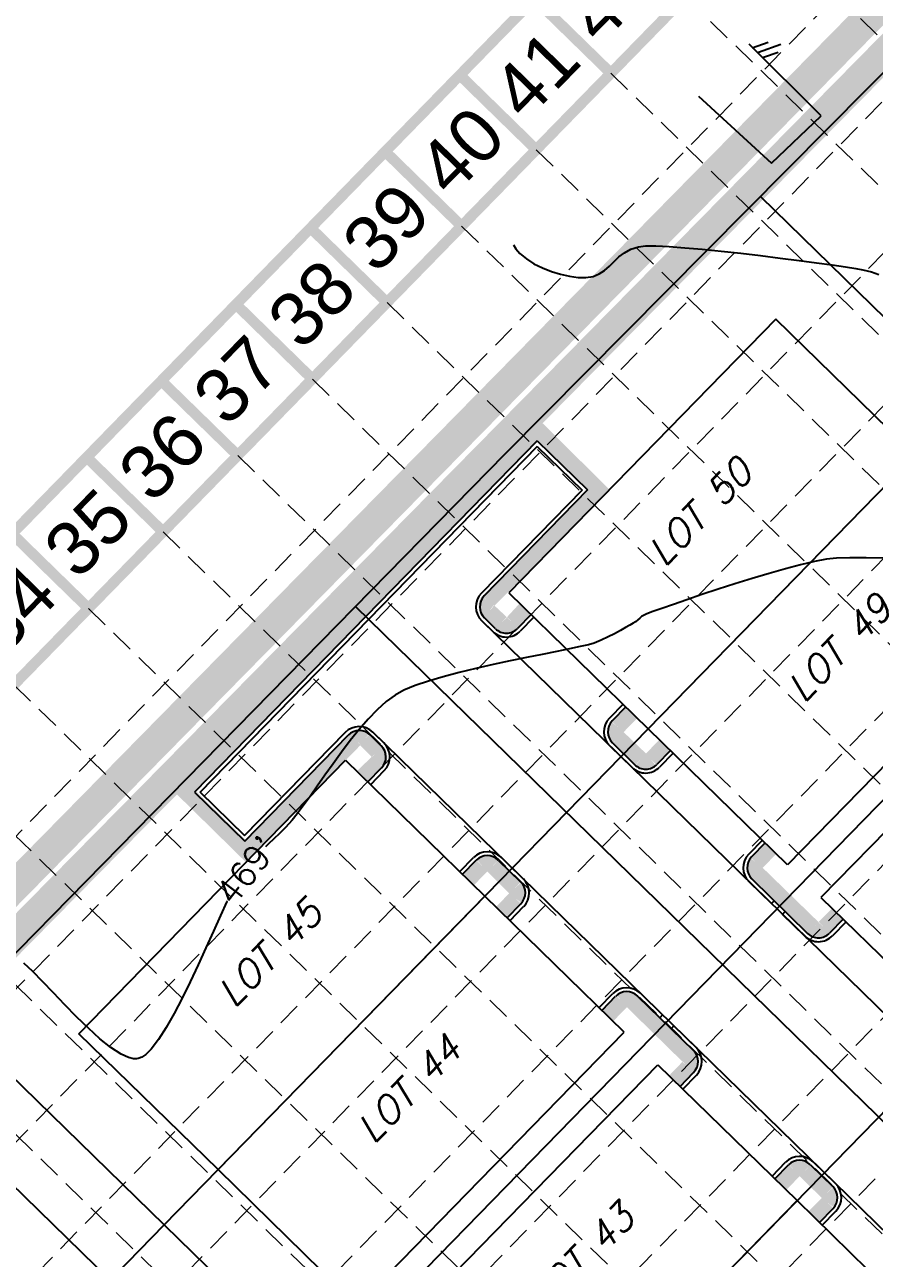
# Model space of a CAD drawing. Header units: feet. Extents: x -15 to 992, y 1644 to 2657.
# Drawn here: x 322.5 to 431.6, y 2278.3 to 2436.6 of the extents above; entities that cross this region are included whole.
import ezdxf
from ezdxf.enums import TextEntityAlignment as Align

# ---------------------------------------------------------------- set-up
doc = ezdxf.new("R2010")
doc.units = ezdxf.units.FT
doc.header["$LTSCALE"] = 30
doc.header["$MEASUREMENT"] = 0
for name, pattern in [('HIDDEN', [0.375, 0.25, -0.125]), ('HIDDEN2', [0.1875, 0.125, -0.0625]), ('x500106ebs$0$PHANTOM', [2.5, 1.25, -0.25, 0.25, -0.25, 0.25, -0.25]), ('x500106ebs$0$PHANTOM2', [1.25, 0.625, -0.125, 0.125, -0.125, 0.125, -0.125])]:
    doc.linetypes.add(name, pattern=pattern)
for name, color, linetype in [('BASE', 7, 'Continuous'), ('CONTOURS', 35, 'x500106ebs$0$PHANTOM2'), ('EROSION BLANKET', 84, 'Continuous'), ('GRID', 254, 'HIDDEN'), ('LIMITS OF DISTURBANCE', 1, 'Continuous'), ('SILT FENCE', 200, 'Continuous'), ('x500106ebs$0$2-LOT-LINES', 251, 'x500106ebs$0$PHANTOM2'), ('x500106ebs$0$3-LOT-LINES', 251, 'x500106ebs$0$PHANTOM2'), ('x500106ebs$0$ASPHALT', 251, 'Continuous'), ('x500106ebs$0$BND-LINES', 251, 'x500106ebs$0$PHANTOM'), ('x500106ebs$0$CONC', 251, 'Continuous'), ('x500106pbs$0$2-BLDG', 16, 'HIDDEN2'), ('x500106pbs$0$3-BLDG', 16, 'HIDDEN2'), ('x500106pbs$0$3-CURB-BACK', 16, 'HIDDEN2'), ('x500106pbs$0$3-CURB-FACE', 16, 'HIDDEN2'), ('x500106pbs$0$3-ESMT-SHARED', 16, 'HIDDEN2'), ('x500106pbs$0$3-TEXT-LOT-30', 16, 'HIDDEN2'), ('x500106pst$0$HATCH-DWU', 251, 'Continuous')]:
    doc.layers.add(name, color=color, linetype=linetype)
doc.styles.get("Standard").update_dxf_attribs({"font": 'ARIAL.TTF'})
doc.styles.add('x500106eto$0$L60', font='simplex', dxfattribs={"height": 1.8})
doc.styles.add('x500106pbs$0$SLANT 80', font='simplex', dxfattribs={"oblique": 15, "height": 2.4})

msp = doc.modelspace()

# ---------------------------------------------------------------- hatches: boundary and pattern name
at = {"layer": 'x500106pst$0$HATCH-DWU'}
h = msp.add_hatch(dxfattribs=at)
h.set_pattern_fill('ANSI31', color=5, scale=30, angle=30, style=0)
edge = h.paths.add_edge_path()
edge.add_line((255.8, 1930.7), (256.91, 1936.02))
edge.add_arc((380.73, 1910.12), 126.5, 149.126, 168.1882, ccw=False)
edge.add_line((272.16, 1975.03), (257.22, 2001.91))
edge.add_line((257.22, 2001.91), (258.5, 2003.22))
edge.add_line((258.5, 2003.22), (273.2, 1976.75))
edge.add_arc((380.73, 1910.12), 126.5, 135.7017, 148.2143, ccw=False)
edge.add_line((290.19, 1998.47), (342.1, 2051.67))
edge.add_line((342.1, 2051.67), (333.98, 2080.57))
edge.add_line((333.98, 2080.57), (335.39, 2082.01))
edge.add_line((335.39, 2082.01), (343.52, 2053.11))
edge.add_line((343.52, 2053.11), (445.47, 2157.59))
edge.add_line((445.47, 2157.59), (437.34, 2186.49))
edge.add_line((437.34, 2186.49), (438.75, 2187.94))
edge.add_line((438.75, 2187.94), (446.88, 2159.04))
edge.add_line((446.88, 2159.04), (455.62, 2167.99))
edge.add_line((455.62, 2167.99), (455.8, 2167.82))
edge.add_line((455.8, 2167.82), (548.91, 2263.24))
edge.add_line((548.91, 2263.24), (540.7, 2292.42))
edge.add_line((540.7, 2292.42), (542.12, 2293.86))
edge.add_line((542.12, 2293.86), (550.32, 2264.68))
edge.add_line((550.32, 2264.68), (625.73, 2341.97))
edge.add_line((625.73, 2341.97), (617.53, 2371.15))
edge.add_line((617.53, 2371.15), (618.94, 2372.59))
edge.add_line((618.94, 2372.59), (627.14, 2343.41))
edge.add_line((627.14, 2343.41), (635.98, 2352.47))
edge.add_line((635.98, 2352.47), (636.07, 2352.39))
edge.add_line((636.07, 2352.39), (677.21, 2394.54))
edge.add_arc((749.58, 2323.91), 101.12, 104.8013, 135.7017, ccw=False)
edge.add_line((723.75, 2421.68), (731.28, 2423.67))
edge.add_line((731.28, 2423.67), (731.85, 2421.5))
edge.add_line((731.85, 2421.5), (724.32, 2419.51))
edge.add_arc((749.58, 2323.91), 98.87, 104.8013, 135.7017)
edge.add_line((678.82, 2392.97), (637.68, 2350.82))
edge.add_line((637.68, 2350.82), (637.77, 2350.73))
edge.add_line((637.77, 2350.73), (636.19, 2349.11))
edge.add_line((636.19, 2349.11), (645.42, 2346.75))
edge.add_line((645.42, 2346.75), (644.01, 2345.31))
edge.add_line((644.01, 2345.31), (634.78, 2347.66))
edge.add_line((634.78, 2347.66), (559.37, 2270.38))
edge.add_line((559.37, 2270.38), (568.6, 2268.02))
edge.add_line((568.6, 2268.02), (567.19, 2266.58))
edge.add_line((567.19, 2266.58), (557.95, 2268.93))
edge.add_line((557.95, 2268.93), (457.59, 2166.07))
edge.add_line((457.59, 2166.07), (457.77, 2165.9))
edge.add_line((457.77, 2165.9), (456.28, 2164.38))
edge.add_line((456.28, 2164.38), (465.23, 2162.1))
edge.add_line((465.23, 2162.1), (463.82, 2160.65))
edge.add_line((463.82, 2160.65), (454.87, 2162.93))
edge.add_line((454.87, 2162.93), (352.92, 2058.45))
edge.add_line((352.92, 2058.45), (361.87, 2056.17))
edge.add_line((361.87, 2056.17), (360.46, 2054.73))
edge.add_line((360.46, 2054.73), (351.51, 2057.01))
edge.add_line((351.51, 2057.01), (292.34, 1996.37))
edge.add_arc((380.73, 1910.12), 123.5, 135.7017, 146.7224)
edge.add_line((277.48, 1977.88), (285.16, 1977.56))
edge.add_line((285.16, 1977.56), (283.52, 1975.88))
edge.add_line((283.52, 1975.88), (276.38, 1976.18))
edge.add_arc((380.73, 1910.12), 123.5, 147.6638, 168.1882)
edge.add_line((259.85, 1935.4), (258.73, 1930.08))
edge.add_line((258.73, 1930.08), (255.8, 1930.7))

# ---------------------------------------------------------------- linework, layer by layer
at = {"layer": 'BASE', "const_width": 1.37}
for points in [[(378.02, 1644.54), (991.26, 2272.6), (598.72, 2655.88), (-14.53, 2027.81)], [(377.77, 1663.91), (971.91, 2272.38), (598.96, 2636.5), (4.95, 2028.16)]]:
    msp.add_lwpolyline(points, close=True, dxfattribs=at)
for points in [[(397.73, 2430.4), (387.91, 2439.98)], [(388.15, 2420.58), (378.33, 2430.17)], [(378.56, 2410.77), (368.75, 2420.35)], [(368.98, 2400.96), (359.17, 2410.54)], [(359.4, 2391.14), (349.59, 2400.73)], [(349.82, 2381.33), (340, 2390.91)], [(340.24, 2371.52), (330.42, 2381.1)], [(330.65, 2361.7), (320.84, 2371.28)]]:
    msp.add_lwpolyline(points, dxfattribs=at)
at = {"layer": 'CONTOURS', "lineweight": -3}
for p, q in [((385.21, 2408.36, 469), (385.51, 2407.88, 469)), ((385.51, 2407.88, 469), (386.04, 2407.27, 469)), ((399.47, 2407.36, 469), (400.29, 2407.82, 469)), ((400.29, 2407.82, 469), (401.28, 2408.13, 469)), ((401.28, 2408.13, 469), (402.17, 2408.23, 469)), ((402.17, 2408.23, 469), (403.5, 2408.23, 469)), ((403.5, 2408.23, 469), (405.2, 2408.15, 469)), ((405.2, 2408.15, 469), (407.21, 2408.01, 469)), ((407.21, 2408.01, 469), (409.46, 2407.81, 469)), ((409.46, 2407.81, 469), (411.88, 2407.57, 469)), ((411.88, 2407.57, 469), (414.4, 2407.29, 469)), ((386.04, 2407.27, 469), (386.87, 2406.57, 469)), ((386.87, 2406.57, 469), (387.85, 2405.95, 469)), ((387.85, 2405.95, 469), (388.94, 2405.41, 469)), ((397.53, 2405.64, 469), (398.13, 2406.23, 469)), ((398.13, 2406.23, 469), (398.76, 2406.82, 469)), ((398.76, 2406.82, 469), (399.47, 2407.36, 469)), ((414.4, 2407.29, 469), (416.95, 2406.99, 469)), ((416.95, 2406.99, 469), (419.47, 2406.68, 469)), ((419.47, 2406.68, 469), (421.89, 2406.37, 469)), ((421.89, 2406.37, 469), (424.14, 2406.07, 469)), ((424.14, 2406.07, 469), (426.15, 2405.79, 469)), ((388.94, 2405.41, 469), (390.1, 2404.96, 469)), ((390.1, 2404.96, 469), (391.27, 2404.6, 469)), ((391.27, 2404.6, 469), (392.43, 2404.35, 469)), ((392.43, 2404.35, 469), (393.52, 2404.2, 469)), ((394.51, 2404.17, 469), (395.44, 2404.31, 469)), ((395.44, 2404.31, 469), (396.23, 2404.64, 469)), ((396.23, 2404.64, 469), (396.91, 2405.09, 469)), ((396.91, 2405.09, 469), (397.53, 2405.64, 469)), ((426.15, 2405.79, 469), (427.86, 2405.54, 469)), ((427.86, 2405.54, 469), (429.19, 2405.33, 469)), ((429.19, 2405.33, 469), (430.09, 2405.18, 469)), ((430.09, 2405.18, 469), (431.2, 2404.91, 469)), ((431.2, 2404.91, 469), (432.15, 2404.58, 469)), ((393.52, 2404.2, 469), (394.51, 2404.17, 469)), ((425.39, 2368.01, 469), (423.86, 2367.72, 469)), ((426.69, 2368.14, 469), (425.39, 2368.01, 469)), ((428.41, 2368.2, 469), (426.69, 2368.14, 469)), ((430.49, 2368.2, 469), (428.41, 2368.2, 469)), ((432.88, 2368.15, 469), (430.49, 2368.2, 469)), ((420.13, 2366.79, 469), (418.03, 2366.19, 469)), ((422.09, 2367.31, 469), (420.13, 2366.79, 469)), ((423.86, 2367.72, 469), (422.09, 2367.31, 469)), ((413.65, 2364.85, 469), (411.48, 2364.16, 469)), ((415.85, 2365.54, 469), (413.65, 2364.85, 469)), ((418.03, 2366.19, 469), (415.85, 2365.54, 469)), ((409.4, 2363.47, 469), (407.47, 2362.81, 469)), ((411.48, 2364.16, 469), (409.4, 2363.47, 469)), ((404.28, 2361.7, 469), (403.13, 2361.29, 469)), ((405.75, 2362.22, 469), (404.28, 2361.7, 469)), ((407.47, 2362.81, 469), (405.75, 2362.22, 469)), ((400.87, 2359.99, 469), (400.59, 2359.82, 469)), ((401.19, 2360.23, 469), (400.87, 2359.99, 469)), ((401.43, 2360.44, 469), (401.19, 2360.23, 469)), ((401.66, 2360.65, 469), (401.43, 2360.44, 469)), ((402, 2360.85, 469), (401.66, 2360.65, 469)), ((402.35, 2361, 469), (402, 2360.85, 469)), ((403.13, 2361.29, 469), (402.35, 2361, 469)), ((398.18, 2358.45, 469), (397.36, 2358.03, 469)), ((398.94, 2358.85, 469), (398.18, 2358.45, 469)), ((399.61, 2359.23, 469), (398.94, 2358.85, 469)), ((400.17, 2359.56, 469), (399.61, 2359.23, 469)), ((400.59, 2359.82, 469), (400.17, 2359.56, 469)), ((393.8, 2356.79, 469), (392.42, 2356.49, 469)), ((394.87, 2357.04, 469), (393.8, 2356.79, 469)), ((395.56, 2357.25, 469), (394.87, 2357.04, 469)), ((396.47, 2357.63, 469), (395.56, 2357.25, 469)), ((397.36, 2358.03, 469), (396.47, 2357.63, 469)), ((386.91, 2355.39, 469), (384.78, 2354.95, 469)), ((388.92, 2355.79, 469), (386.91, 2355.39, 469)), ((390.78, 2356.16, 469), (388.92, 2355.79, 469)), ((392.42, 2356.49, 469), (390.78, 2356.16, 469)), ((380.4, 2353.99, 469), (378.25, 2353.47, 469)), ((382.59, 2354.49, 469), (380.4, 2353.99, 469)), ((384.78, 2354.95, 469), (382.59, 2354.49, 469)), ((374.3, 2352.37, 469), (372.6, 2351.78, 469)), ((376.2, 2352.93, 469), (374.3, 2352.37, 469)), ((378.25, 2353.47, 469), (376.2, 2352.93, 469)), ((370.01, 2350.56, 469), (368.87, 2349.73, 469)), ((371.15, 2351.18, 469), (370.01, 2350.56, 469)), ((372.6, 2351.78, 469), (371.15, 2351.18, 469)), ((368.87, 2349.73, 469), (367.72, 2348.69, 469)), ((366.56, 2347.49, 469), (365.4, 2346.16, 469)), ((367.72, 2348.69, 469), (366.56, 2347.49, 469)), ((365.4, 2346.16, 469), (364.26, 2344.73, 469)), ((364.26, 2344.73, 469), (363.13, 2343.25, 469)), ((363.13, 2343.25, 469), (362.05, 2341.76, 469)), ((362.05, 2341.76, 469), (361, 2340.28, 469)), ((361, 2340.28, 469), (360.01, 2338.86, 469)), ((360.01, 2338.86, 469), (359.09, 2337.53, 469)), ((358.23, 2336.34, 469), (357.46, 2335.31, 469)), ((359.09, 2337.53, 469), (358.23, 2336.34, 469)), ((357.46, 2335.31, 469), (356.79, 2334.49, 469)), ((355.94, 2333.56, 469), (355.17, 2332.78, 469)), ((356.79, 2334.49, 469), (355.94, 2333.56, 469)), ((353.78, 2331.48, 469), (353.37, 2331.09, 469)), ((354.45, 2332.1, 469), (353.78, 2331.48, 469)), ((355.17, 2332.78, 469), (354.45, 2332.1, 469)), ((348.41, 2324.05, 469), (347.58, 2322.25, 469)), ((348.45, 2324.13, 469), (348.41, 2324.05, 469)), ((347.58, 2322.25, 469), (346.68, 2320.25, 469)), ((346.68, 2320.25, 469), (345.73, 2318.13, 469)), ((345.73, 2318.13, 469), (344.73, 2315.95, 469)), ((323.48, 2315.09, 469), (322.36, 2316.16, 469)), ((344.73, 2315.95, 469), (343.71, 2313.77, 469)), ((324.76, 2313.79, 469), (323.48, 2315.09, 469)), ((326.14, 2312.34, 469), (324.76, 2313.79, 469)), ((343.71, 2313.77, 469), (342.68, 2311.66, 469)), ((327.61, 2310.81, 469), (326.14, 2312.34, 469)), ((342.68, 2311.66, 469), (341.65, 2309.67, 469)), ((329.12, 2309.27, 469), (327.61, 2310.81, 469)), ((330.63, 2307.79, 469), (329.12, 2309.27, 469)), ((341.65, 2309.67, 469), (340.63, 2307.88, 469)), ((332.12, 2306.45, 469), (330.63, 2307.79, 469)), ((340.63, 2307.88, 469), (339.65, 2306.35, 469)), ((333.53, 2305.32, 469), (332.12, 2306.45, 469)), ((339.65, 2306.35, 469), (338.7, 2305.13, 469)), ((334.84, 2304.47, 469), (333.53, 2305.32, 469)), ((338.7, 2305.13, 469), (337.99, 2304.43, 469)), ((335.79, 2304.04, 469), (334.84, 2304.47, 469)), ((336.43, 2303.89, 469), (335.79, 2304.04, 469)), ((336.82, 2303.88, 469), (336.43, 2303.89, 469)), ((337.01, 2303.91, 469), (336.82, 2303.88, 469)), ((337.16, 2303.95, 469), (337.01, 2303.91, 469)), ((337.48, 2304.08, 469), (337.16, 2303.95, 469)), ((337.99, 2304.43, 469), (337.48, 2304.08, 469))]:
    msp.add_line(p, q, dxfattribs=at)
at = {"layer": 'EROSION BLANKET', "linetype": 'Continuous', "const_width": 2}
for points in [[(386.75, 2361.67), (385.12, 2359.9, -0.455204), (383.66, 2359.86), (382.08, 2361.34, -0.427641), (381.95, 2362.64), (396.21, 2376.87), (388.4, 2384.61), (342.94, 2338.3), (350.9, 2330.48), (364.87, 2344.86, -0.397009), (366.14, 2344.94), (367.74, 2343.3, -0.40114), (367.76, 2341.97), (365.9, 2340.18)], [(400.35, 2348.27), (398.6, 2346.47, 0.384507), (398.66, 2345.1), (401.57, 2342.32, 0.359084), (402.87, 2342.3), (404.62, 2344.08)], [(418.27, 2330.9), (416.43, 2329.02, 0.391785), (416.5, 2327.7), (423.71, 2320.69, 0.427577), (425.12, 2320.74), (426.86, 2322.5)], [(379.43, 2326.87), (381.18, 2328.66, -0.384507), (382.55, 2328.63), (385.4, 2325.79, -0.359084), (385.45, 2324.49), (383.71, 2322.7)], [(397.3, 2309.39), (399.14, 2311.27, -0.391785), (400.46, 2311.23), (407.64, 2304.2, -0.427577), (407.63, 2302.79), (405.91, 2301.01)], [(419.55, 2287.76), (421.3, 2289.55, -0.384507), (422.67, 2289.53), (425.52, 2286.69, -0.359084), (425.58, 2285.38), (423.84, 2283.6)]]:
    msp.add_lwpolyline(points, format="xyb", dxfattribs=at)
at = {"layer": 'GRID', "color": 252, "linetype": 'HIDDEN', "lineweight": 0, "ltscale": 0.4}
for p, q in [((15.07, 2018.79), (609.15, 2627.23)), ((24.88, 2009.21), (618.96, 2617.65)), ((34.69, 1999.63), (628.77, 2608.07)), ((44.12, 1989.72), (638.2, 2598.15)), ((53.94, 1980.13), (648.01, 2588.57)), ((63.75, 1970.55), (657.83, 2578.99)), ((73.56, 1960.97), (667.64, 2569.41)), ((83.38, 1951.39), (677.46, 2559.83)), ((93.19, 1941.81), (687.27, 2550.25)), ((416.89, 2450.02), (760.41, 2114.62)), ((407.31, 2440.21), (750.83, 2104.8)), ((397.73, 2430.4), (741.24, 2094.99)), ((388.15, 2420.58), (731.66, 2085.18)), ((378.56, 2410.77), (722.08, 2075.36)), ((368.98, 2400.96), (712.5, 2065.55)), ((359.4, 2391.14), (702.92, 2055.73)), ((349.82, 2381.33), (693.33, 2045.92)), ((340.24, 2371.52), (683.75, 2036.11)), ((330.65, 2361.7), (674.17, 2026.29)), ((321.07, 2351.89), (664.59, 2016.48)), ((311.49, 2342.08), (655.01, 2006.67)), ((301.91, 2332.26), (645.43, 1996.85)), ((292.33, 2322.45), (635.84, 1987.04))]:
    msp.add_line(p, q, dxfattribs=at)
at = {"layer": 'LIMITS OF DISTURBANCE', "linetype": 'HIDDEN', "ltscale": 3, "const_width": 4}
msp.add_lwpolyline([(99.88, 2101.04), (546.25, 2554.89), (555.13, 2546.71), (591.98, 2571.48), (859.16, 2305.03), (375.43, 1810.86), (93.6, 2088.41), (90.24, 2091.35)], close=True, dxfattribs=at)
at = {"layer": 'SILT FENCE', "linetype": 'Continuous', "const_width": 4}
msp.add_lwpolyline([(836.87, 2320.69), (591.67, 2565.1), (554.58, 2540.81), (546.8, 2548.48), (96.56, 2091.61)], dxfattribs=at)
at = {"layer": 'x500106ebs$0$2-LOT-LINES', "color": 7, "linetype": 'Continuous'}
msp.add_line((236.99, 2176.62), (340.35, 2282.55), dxfattribs=at)
at = {"layer": 'x500106ebs$0$3-LOT-LINES', "color": 7, "linetype": 'Continuous'}
for p, q in [((340.35, 2282.55), (495.4, 2441.43)), ((380.43, 2243.44), (535.48, 2402.32))]:
    msp.add_line(p, q, dxfattribs=at)
for points in [[(360.39, 2262.99), (515.44, 2421.88)], [(416.94, 2414.6), (534.61, 2299.78)], [(364.93, 2361.96), (482.93, 2246.81)]]:
    msp.add_lwpolyline(points, dxfattribs=at)
at = {"layer": 'x500106ebs$0$ASPHALT'}
for p, q in [((415.85, 2433.67), (417.91, 2434.41)), ((416.67, 2433.12), (419.55, 2434.15)), ((417.33, 2432.45), (419.2, 2433.13))]:
    msp.add_line(p, q, dxfattribs=at)
at = {"layer": 'x500106ebs$0$BND-LINES', "color": 7, "linetype": 'Continuous'}
for points in [[(313.09, 2309.15), (384.15, 2381.54), (549.72, 2548.47)], [(313.09, 2309.15), (431.25, 2193.85)]]:
    msp.add_lwpolyline(points, dxfattribs=at)
at = {"layer": 'x500106ebs$0$CONC'}
for p, q in [((424.72, 2424.94), (415.49, 2434.13)), ((408.99, 2427.48), (418.33, 2418.88)), ((418.33, 2418.88), (424.72, 2424.94))]:
    msp.add_line(p, q, dxfattribs=at)
at = {"layer": 'x500106pbs$0$2-BLDG', "color": 7, "linetype": 'Continuous'}
msp.add_line((333.43, 2275.45), (315.53, 2292.91), dxfattribs=at)
at = {"layer": 'x500106pbs$0$3-BLDG', "color": 7, "linetype": 'Continuous'}
for p, q in [((418.9, 2398.83), (384.62, 2363.7)), ((436.79, 2381.37), (418.9, 2398.83)), ((402.51, 2346.25), (436.79, 2381.37)), ((402.51, 2346.25), (436.79, 2381.37)), ((384.62, 2363.7), (402.51, 2346.25)), ((454.68, 2363.91), (420.4, 2328.79)), ((458.98, 2359.72), (424.7, 2324.59)), ((420.4, 2328.79), (402.51, 2346.25)), ((329.39, 2307.1), (363.66, 2342.23)), ((363.66, 2342.23), (381.56, 2324.77)), ((381.56, 2324.77), (347.28, 2289.64)), ((381.56, 2324.77), (347.28, 2289.64)), ((399.45, 2307.31), (381.56, 2324.77)), ((424.7, 2324.59), (442.59, 2307.14)), ((347.28, 2289.64), (329.39, 2307.1)), ((365.17, 2272.18), (399.45, 2307.31)), ((369.47, 2267.99), (403.74, 2303.12)), ((403.74, 2303.12), (421.64, 2285.66)), ((347.28, 2289.64), (365.17, 2272.18)), ((421.64, 2285.66), (387.36, 2250.53)), ((421.64, 2285.66), (387.36, 2250.53)), ((439.53, 2268.2), (421.64, 2285.66))]:
    msp.add_line(p, q, dxfattribs=at)
at = {"layer": 'x500106pbs$0$3-CURB-BACK', "color": 7, "linetype": 'Continuous'}
for p, q in [((388.27, 2383.2), (344.27, 2338.11)), ((388.27, 2383.2), (394.72, 2376.9)), ((394.72, 2376.9), (381.45, 2363.3)), ((382.91, 2359.09), (381.49, 2360.47)), ((387.48, 2360.91), (385.73, 2359.12)), ((399.65, 2349.04), (397.9, 2347.25)), ((350.71, 2331.82), (363.98, 2345.42)), ((368.24, 2344.06), (366.81, 2345.45)), ((397.94, 2344.42), (400.8, 2341.63)), ((405.37, 2343.45), (403.63, 2341.66)), ((366.53, 2339.44), (368.27, 2341.23)), ((344.27, 2338.11), (350.71, 2331.82)), ((417.54, 2331.58), (415.79, 2329.79)), ((378.69, 2327.57), (380.44, 2329.36)), ((383.27, 2329.39), (386.13, 2326.6)), ((415.83, 2326.96), (422.99, 2319.98)), ((384.42, 2321.98), (386.17, 2323.77)), ((427.56, 2321.8), (425.81, 2320.01)), ((396.59, 2310.11), (398.33, 2311.9)), ((401.16, 2311.93), (408.32, 2304.95)), ((406.61, 2300.33), (408.35, 2302.12)), ((418.77, 2288.46), (420.52, 2290.25)), ((423.35, 2290.28), (426.21, 2287.49)), ((424.5, 2282.87), (426.25, 2284.66))]:
    msp.add_line(p, q, dxfattribs=at)
for centre, start, end in [((382.89, 2361.9), 135.7017, 225.7017), ((384.3, 2360.52), 225.7017, 315.7017), ((399.33, 2345.85), 135.7017, 225.7017), ((365.41, 2344.02), 45.7017, 135.7017), ((366.84, 2342.63), 315.7017, 45.7017), ((402.19, 2343.06), 225.7017, 315.7017), ((381.87, 2327.96), 45.7017, 135.7017), ((417.22, 2328.39), 135.7017, 225.7017), ((384.74, 2325.17), 315.7017, 45.7017), ((424.38, 2321.41), 225.7017, 315.7017), ((399.77, 2310.5), 45.7017, 135.7017), ((406.92, 2303.52), 315.7017, 45.7017), ((421.95, 2288.85), 45.7017, 135.7017), ((424.82, 2286.06), 315.7017, 45.7017)]:
    msp.add_arc(centre, 2, start, end, dxfattribs=at)
at = {"layer": 'x500106pbs$0$3-CURB-FACE', "color": 7, "linetype": 'Continuous'}
for p, q in [((388.28, 2382.49), (344.98, 2338.12)), ((388.28, 2382.49), (394.02, 2376.89)), ((394.02, 2376.89), (381.1, 2363.65)), ((382.56, 2358.73), (381.14, 2360.11)), ((387.84, 2360.56), (386.09, 2358.77)), ((399.29, 2349.39), (397.54, 2347.6)), ((350.7, 2332.53), (363.62, 2345.77)), ((368.59, 2344.42), (367.16, 2345.81)), ((397.59, 2344.06), (400.45, 2341.27)), ((405.73, 2343.1), (403.98, 2341.31)), ((366.89, 2339.09), (368.63, 2340.88)), ((344.98, 2338.12), (350.7, 2332.53)), ((417.18, 2331.93), (415.44, 2330.14)), ((378.34, 2327.92), (380.08, 2329.71)), ((383.62, 2329.75), (386.48, 2326.96)), ((415.48, 2326.6), (418.34, 2323.81)), ((418.34, 2323.81), (418.69, 2324.17)), ((384.78, 2321.63), (386.52, 2323.42)), ((419.77, 2322.41), (420.12, 2322.77)), ((422.64, 2319.62), (419.77, 2322.41)), ((427.92, 2321.45), (426.17, 2319.66)), ((396.23, 2310.46), (397.98, 2312.25)), ((401.51, 2312.29), (404.37, 2309.5)), ((404.37, 2309.5), (404.02, 2309.14)), ((405.81, 2308.1), (405.46, 2307.74)), ((408.67, 2305.31), (405.81, 2308.1)), ((406.97, 2299.98), (408.71, 2301.77)), ((418.42, 2288.81), (420.16, 2290.6)), ((423.7, 2290.64), (426.56, 2287.85)), ((424.86, 2282.52), (426.6, 2284.31))]:
    msp.add_line(p, q, dxfattribs=at)
for centre, start, end in [((382.89, 2361.9), 135.7017, 225.7017), ((384.3, 2360.52), 225.7017, 315.7017), ((399.33, 2345.85), 135.7017, 225.7017), ((365.41, 2344.02), 45.7017, 135.7017), ((366.84, 2342.63), 315.7017, 45.7017), ((402.19, 2343.06), 225.7017, 315.7017), ((381.87, 2327.96), 45.7017, 135.7017), ((417.22, 2328.39), 135.7017, 225.7017), ((384.74, 2325.17), 315.7017, 45.7017), ((424.38, 2321.41), 225.7017, 315.7017), ((399.77, 2310.5), 45.7017, 135.7017), ((406.92, 2303.52), 315.7017, 45.7017), ((421.95, 2288.85), 45.7017, 135.7017), ((424.82, 2286.06), 315.7017, 45.7017)]:
    msp.add_arc(centre, 2.5, start, end, dxfattribs=at)
at = {"layer": 'x500106pbs$0$3-ESMT-SHARED', "color": 7, "linetype": 'Continuous'}
for p, q in [((344.98, 2338.12), (388.28, 2382.49)), ((388.28, 2382.49), (394.02, 2376.89)), ((394.02, 2376.89), (381.1, 2363.65)), ((381.14, 2360.11), (489.91, 2253.97)), ((363.62, 2345.77), (350.7, 2332.53)), ((475.95, 2239.66), (367.16, 2345.81)), ((350.7, 2332.53), (344.98, 2338.12))]:
    msp.add_line(p, q, dxfattribs=at)
for centre, start, end in [((382.89, 2361.9), 135.7017, 225.7017), ((365.41, 2344.02), 45.7017, 135.7017)]:
    msp.add_arc(centre, 2.5, start, end, dxfattribs=at)

# ---------------------------------------------------------------- texts
at = {"layer": 'BASE'}
for s, p in [('42', (397.61, 2440.1)), ('41', (388.03, 2430.28)), ('40', (378.45, 2420.47)), ('39', (368.87, 2410.65)), ('38', (359.28, 2400.84)), ('37', (349.7, 2391.03)), ('36', (340.12, 2381.21)), ('35', (330.54, 2371.4)), ('34', (320.96, 2361.59))]:
    msp.add_text(s, height=6.858, rotation=45.6842, dxfattribs=at).set_placement(p, align=Align.MIDDLE_CENTER)
at = {"layer": 'CONTOURS', "style": 'x500106eto$0$L60'}
msp.add_text("469'", height=3.2, rotation=52.3227, dxfattribs=at).set_placement((349.27, 2323.3, 469))
at = {"layer": 'x500106pbs$0$3-TEXT-LOT-30', "color": 7, "style": 'x500106pbs$0$SLANT 80', "oblique": 15}
for s, p in [('LOT 50', (410.38, 2372.86)), ('LOT 49', (428.27, 2355.4)), ('LOT 45', (355.15, 2316.26)), ('LOT 44', (373.04, 2298.8)), ('LOT 43', (395.23, 2277.15))]:
    msp.add_text(s, height=3.5, rotation=45.7017, dxfattribs=at).set_placement(p, align=Align.CENTER)

doc.saveas('drawing.dxf')
